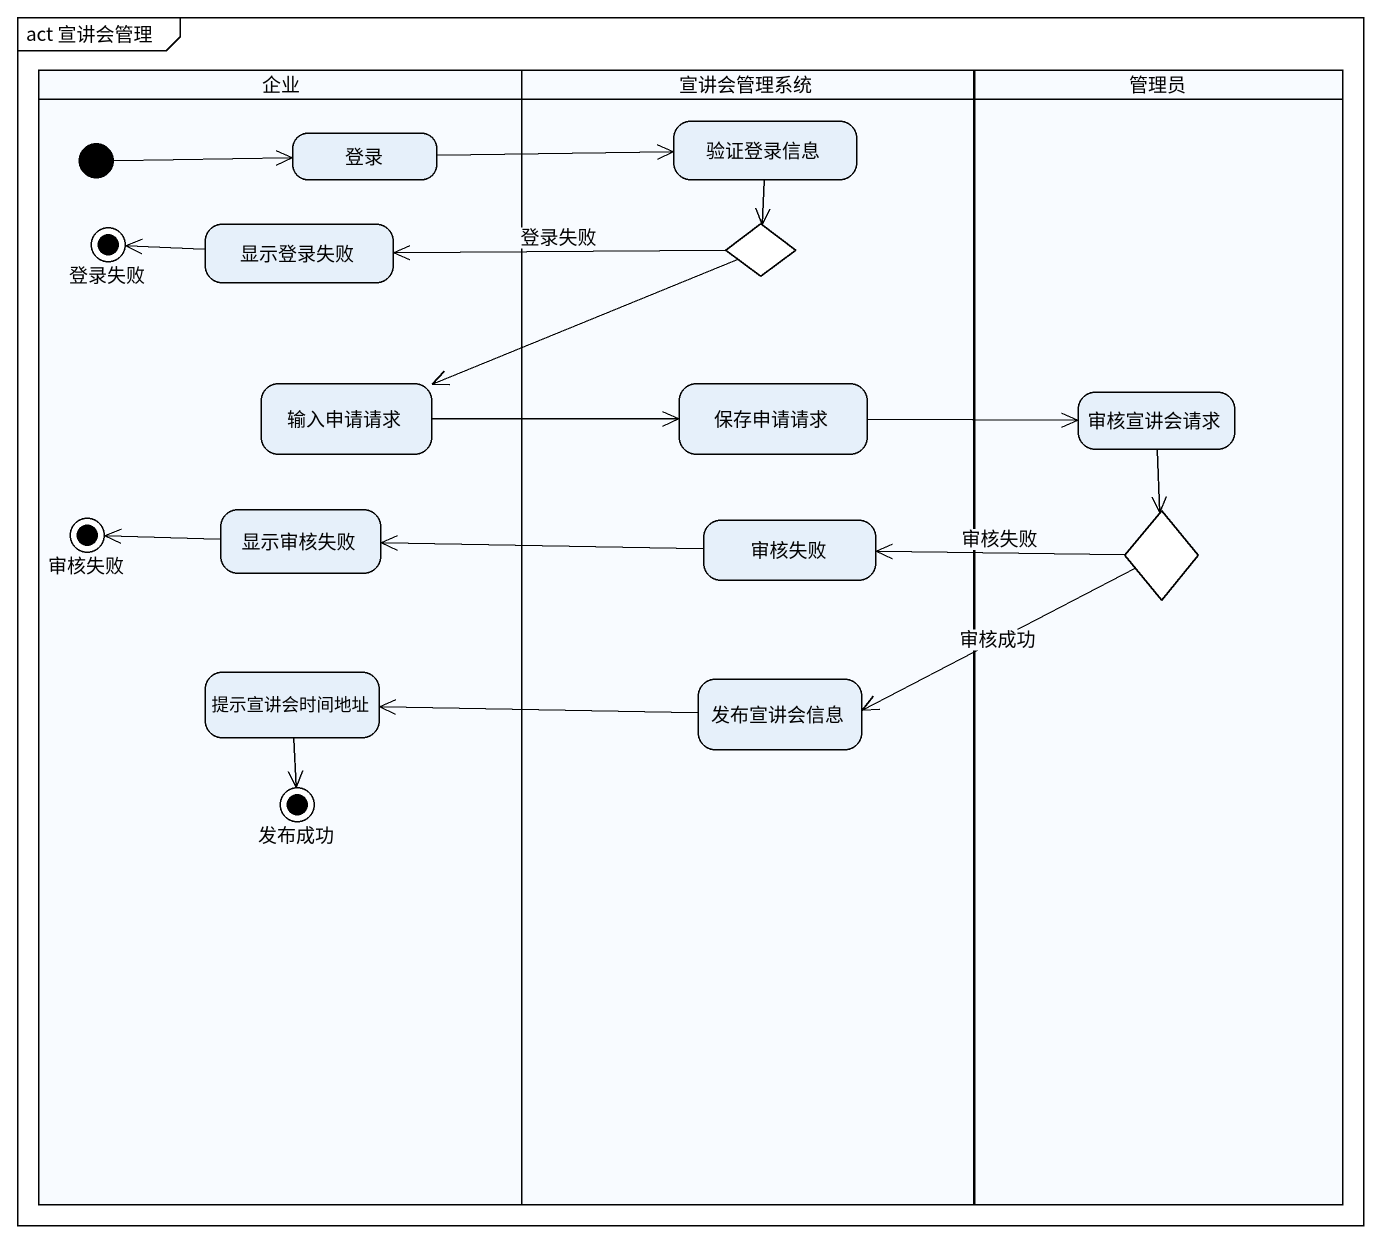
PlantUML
@startuml
mainframe act 宣讲会管理
hide empty description
state 企业 <<partition>> {
  state 登录
  state 登录失败 <<end>>
  state 显示登录失败
  state 输入申请请求
  state 审核失败 <<end>>
  state 显示审核失败
  state 提示宣讲会时间地址
  state 发布成功 <<end>>
  [*] -right-> 登录
}
state 宣讲会管理系统 <<partition>> {
  state 验证登录信息
  state choice1 <<choice>>
  state 保存申请请求
  state "审核失败" as 审核失败_2
  state 发布宣讲会信息
}
state 管理员 <<partition>> {
  state 审核宣讲会请求
  state choice2 <<choice>>
}
登录 -right-> 验证登录信息
验证登录信息 --> choice1
显示登录失败 -left-> 登录失败
choice1 -left-> 显示登录失败 : 登录失败
choice1 -left-> 输入申请请求
输入申请请求 -right-> 保存申请请求
保存申请请求 -right-> 审核宣讲会请求
审核宣讲会请求 --> choice2
显示审核失败 -left-> 审核失败
审核失败_2 -left-> 显示审核失败
choice2 -left-> 审核失败_2 : 审核失败
choice2 -left-> 发布宣讲会信息 : 审核成功
提示宣讲会时间地址 --> 发布成功
发布宣讲会信息 -left-> 提示宣讲会时间地址
@enduml
